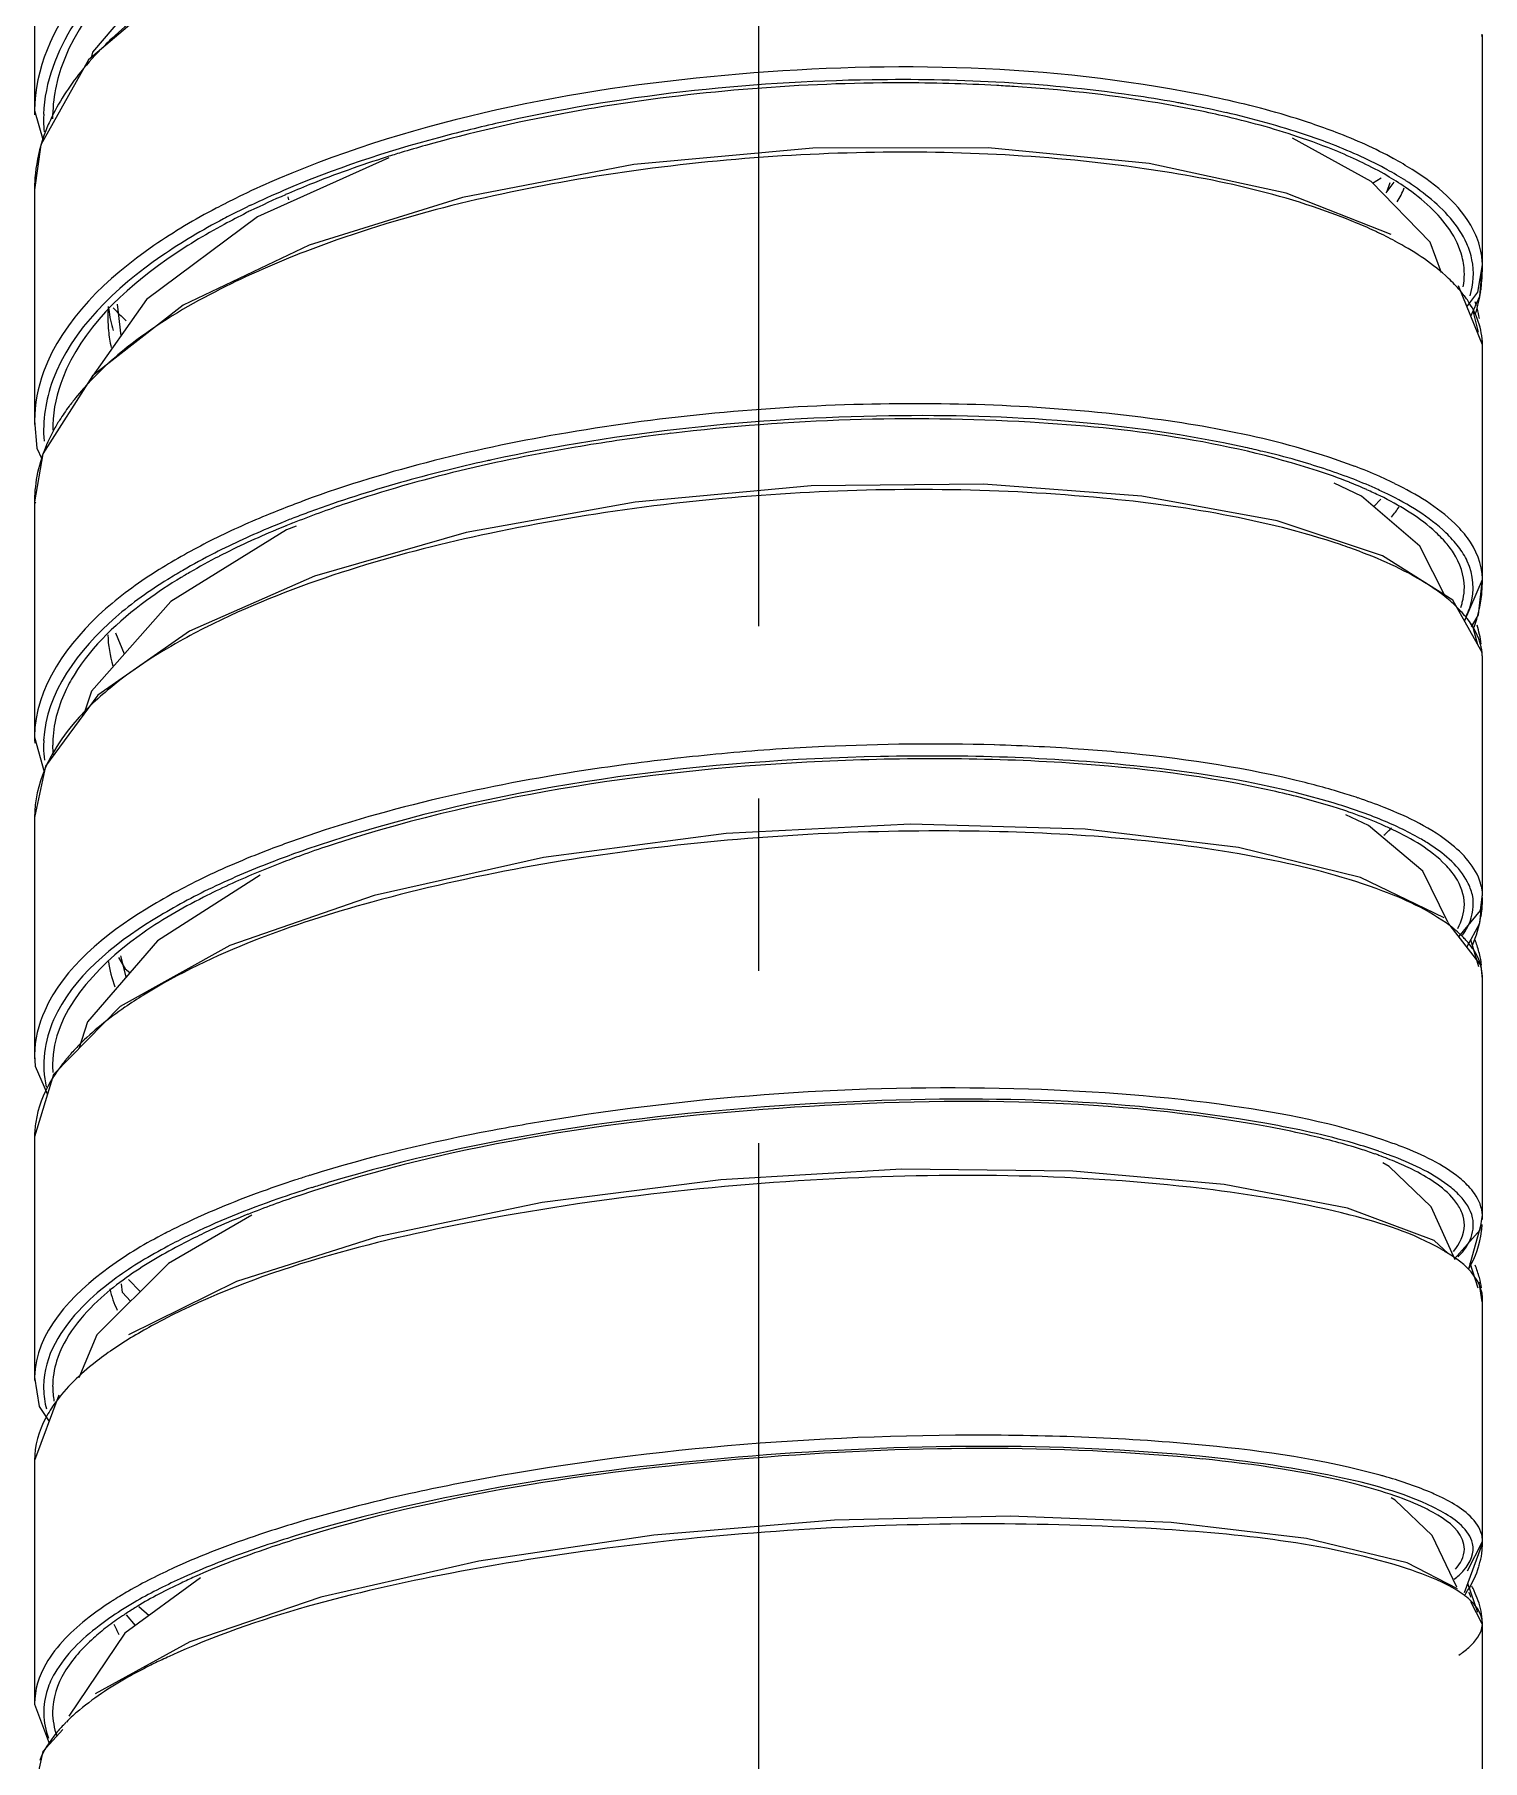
# Model space of a CAD drawing. Header units: millimetres. Extents: x 601 to 1195, y -13 to 407.
# Drawn here: x 716.41 to 727.08, y 321.68 to 334.4 of the extents above; entities that cross this region are included whole.
import ezdxf

# ---------------------------------------------------------------- set-up
doc = ezdxf.new("R2010")
doc.units = ezdxf.units.MM
doc.header["$LTSCALE"] = 0.1
doc.linetypes.add('CENTERX2', pattern=[101.6, 63.5, -12.7, 12.7, -12.7])
doc.layers.add('CENTER', color=1, linetype='CENTERX2')

msp = doc.modelspace()

# ---------------------------------------------------------------- linework, layer by layer
at = {"color": 7, "linetype": 'Continuous'}
for p, q in [((716.413, 335.524), (716.413, 333.835)), ((716.413, 335.505), (716.413, 333.816)), ((717.477, 334.776), (716.81, 334.21)), ((727.08, 334.373), (727.074, 334.396)), ((727.079, 332.694), (727.079, 334.397)), ((727.08, 332.676), (727.08, 334.377)), ((716.84, 334.266), (716.829, 334.225)), ((716.81, 334.21), (716.459, 333.584)), ((716.413, 333.837), (716.413, 333.835)), ((716.413, 333.837), (716.476, 333.615)), ((716.413, 333.834), (716.413, 333.816)), ((716.413, 333.834), (716.418, 333.804)), ((726.26, 333.313), (725.679, 333.632)), ((716.459, 333.584), (716.413, 333.252)), ((719.024, 333.487), (718.056, 333.053)), ((716.413, 333.258), (716.413, 331.544)), ((716.413, 333.239), (716.413, 331.525)), ((726.694, 332.867), (726.26, 333.313)), ((726.27, 333.302), (726.334, 333.341)), ((726.398, 333.303), (726.374, 333.241)), ((718.287, 333.178), (718.281, 333.201)), ((718.056, 333.053), (717.238, 332.444)), ((718.436, 332.846), (717.509, 332.402)), ((726.777, 332.641), (726.694, 332.867)), ((727.046, 332.498), (727.079, 332.699)), ((727.06, 332.469), (727.079, 332.687)), ((727.079, 332.694), (727.079, 332.699)), ((727.08, 332.676), (727.079, 332.687)), ((727.079, 332.111), (726.902, 332.545)), ((726.965, 332.391), (727.046, 332.498)), ((726.993, 332.322), (727.06, 332.469)), ((717.238, 332.444), (716.822, 331.856)), ((717.509, 332.402), (716.839, 331.882)), ((717.05, 332.178), (717.024, 332.411)), ((727.051, 332.205), (727.011, 332.362)), ((727.08, 330.369), (727.079, 332.111)), ((716.839, 331.882), (716.473, 331.309)), ((716.413, 331.55), (716.413, 331.544)), ((716.413, 331.55), (716.431, 331.349)), ((716.431, 331.349), (716.467, 331.272)), ((716.473, 331.309), (716.413, 330.955)), ((722.134, 331.072), (720.837, 330.952)), ((726.188, 330.996), (725.987, 331.092)), ((716.413, 330.96), (716.413, 329.224)), ((716.419, 330.952), (716.413, 330.938)), ((716.413, 330.94), (716.413, 329.204)), ((726.619, 330.628), (726.188, 330.996)), ((726.331, 330.975), (726.278, 330.919)), ((718.269, 330.748), (717.418, 330.22)), ((718.34, 330.775), (718.269, 330.748)), ((726.861, 330.231), (726.344, 330.556)), ((726.81, 330.25), (726.619, 330.628)), ((718.476, 330.406), (717.554, 330.001)), ((726.948, 330.075), (727.079, 330.382)), ((727.049, 330.123), (727.079, 330.384)), ((727.079, 330.382), (727.079, 330.386)), ((727.08, 330.369), (727.079, 330.384)), ((717.418, 330.22), (716.832, 329.56)), ((726.998, 330.033), (727.049, 330.123)), ((727.046, 329.9), (727.004, 330.056)), ((717.554, 330.001), (716.879, 329.53)), ((717.075, 329.833), (717.012, 329.986)), ((727.079, 328.051), (727.079, 329.797)), ((716.832, 329.56), (716.775, 329.389)), ((716.879, 329.53), (716.493, 329.007)), ((716.413, 329.221), (716.484, 328.966)), ((716.413, 329.204), (716.414, 329.177)), ((716.493, 329.007), (716.413, 328.629)), ((726.239, 328.571), (726.073, 328.649)), ((716.413, 328.631), (716.413, 326.874)), ((716.413, 328.612), (716.413, 326.856)), ((726.639, 328.233), (726.239, 328.571)), ((726.798, 327.891), (726.182, 328.187)), ((726.824, 327.857), (726.639, 328.233)), ((718.915, 328.055), (717.852, 327.685)), ((727.06, 327.85), (727.079, 328.04)), ((727.065, 327.945), (727.079, 328.064)), ((727.079, 328.051), (727.079, 328.064)), ((726.906, 327.751), (727.065, 327.945)), ((727.07, 327.538), (726.825, 327.855)), ((726.964, 327.675), (727.06, 327.85)), ((717.852, 327.685), (717.045, 327.238)), ((727.052, 327.528), (726.994, 327.729)), ((717.088, 327.455), (717.048, 327.611)), ((727.079, 327.439), (727.07, 327.538)), ((727.079, 325.668), (727.079, 327.455)), ((717.045, 327.238), (716.553, 326.735)), ((716.803, 327.124), (716.739, 326.926)), ((716.413, 326.88), (716.417, 326.797)), ((716.413, 326.88), (716.413, 326.874)), ((716.413, 326.856), (716.413, 326.852)), ((716.417, 326.797), (716.508, 326.589)), ((716.553, 326.735), (716.413, 326.277)), ((716.413, 326.277), (716.413, 326.275)), ((716.413, 326.275), (716.413, 324.481)), ((726.393, 326.059), (726.345, 326.085)), ((726.702, 325.761), (726.393, 326.059)), ((726.878, 325.37), (726.702, 325.761)), ((718.013, 325.699), (717.399, 325.344)), ((726.979, 325.304), (727.069, 325.632)), ((727.063, 325.591), (727.079, 325.699)), ((727.079, 325.688), (727.079, 325.699)), ((718.939, 325.54), (717.901, 325.211)), ((726.827, 325.417), (726.724, 325.513)), ((726.874, 325.379), (727.063, 325.591)), ((717.399, 325.344), (716.871, 324.818)), ((727.048, 325.162), (726.99, 325.345)), ((717.104, 325.225), (717.191, 325.137)), ((717.901, 325.211), (717.104, 324.818)), ((727.078, 325.062), (727.054, 325.206)), ((727.079, 325.064), (727.076, 325.075)), ((727.079, 323.282), (727.079, 325.087)), ((716.871, 324.818), (716.739, 324.502)), ((716.413, 324.506), (716.413, 324.5)), ((716.413, 324.506), (716.446, 324.29)), ((716.593, 324.374), (716.413, 323.893)), ((716.446, 324.29), (716.521, 324.181)), ((716.413, 323.893), (716.413, 322.097)), ((716.413, 323.893), (716.413, 323.893)), ((726.89, 322.959), (726.71, 323.34)), ((726.948, 322.921), (727.079, 323.282)), ((726.97, 323.081), (727.079, 323.295)), ((726.896, 322.948), (726.524, 323.14)), ((717.636, 323.028), (717.079, 322.62)), ((727.045, 322.773), (726.971, 322.986)), ((717.182, 322.818), (717.258, 322.751)), ((727.079, 322.684), (726.994, 322.852)), ((717.157, 322.677), (717.09, 322.755)), ((727.079, 322.684), (727.08, 322.695)), ((727.08, 320.895), (727.08, 322.695)), ((717.079, 322.62), (716.666, 322.01)), ((717.558, 322.558), (716.859, 322.175)), ((716.413, 322.097), (716.524, 321.804)), ((716.622, 321.912), (716.475, 321.75)), ((716.475, 321.75), (716.413, 321.47))]:
    msp.add_line(p, q, dxfattribs=at)
for points in [[(718.413, 335.63), (717.495, 335.038), (716.84, 334.266)], [(726.406, 332.923), (725.633, 333.228), (724.624, 333.447), (723.438, 333.561), (722.146, 333.56), (720.828, 333.438)], [(720.828, 333.438), (719.566, 333.197), (718.436, 332.846)], [(726.344, 330.556), (725.568, 330.815), (724.57, 330.996), (723.404, 331.085), (722.134, 331.072)], [(720.837, 330.952), (719.592, 330.728), (718.476, 330.406)], [(727.079, 329.79), (727.077, 329.844), (726.861, 330.231)], [(726.182, 328.187), (725.281, 328.408), (724.152, 328.543), (722.867, 328.579), (721.508, 328.51), (720.162, 328.334), (718.915, 328.055)], [(718.076, 328.205), (717.318, 327.72), (716.803, 327.124)], [(717.032, 327.599), (717.08, 327.515), (717.116, 327.487)], [(726.724, 325.513), (726.084, 325.751), (725.177, 325.925), (724.061, 326.023), (722.8, 326.038), (721.468, 325.961), (720.153, 325.794), (718.939, 325.54)], [(717.12, 325.066), (717.062, 325.13), (717.053, 325.195)], [(726.71, 323.34), (726.437, 323.601), (726.407, 323.617)], [(726.524, 323.14), (725.782, 323.317), (724.786, 323.435), (723.603, 323.482), (722.307, 323.452), (720.974, 323.342), (719.685, 323.152), (718.521, 322.887), (717.558, 322.558)]]:
    msp.add_lwpolyline(points, dxfattribs=at)
for centre, radius, start, end in [((718.797, 332.426), 2.657, 133.0745, 134.7095), ((717.699, 333.773), 1.153, 168.8818, 179.9335), ((722.839, 321.915), 12.124, 86.266, 86.8703), ((722.617, 321.358), 12.669, 99.0947, 100.5445), ((723.29, 325.41), 8.624, 79.5448, 79.8151), ((723.311, 325.526), 8.506, 79.3752, 79.5445), ((723.338, 325.669), 8.36, 78.9387, 79.376), ((723.42, 326.039), 8.072, 77.1665, 79.4755), ((723.446, 326.208), 7.81, 77.0919, 78.9553), ((716.988, 333.816), 0.575, 180.0274, 181.2125), ((717.617, 333.773), 1.137, 178.1181, 179.1355), ((717.616, 333.773), 1.136, 179.1358, 180.8195), ((717.621, 333.773), 1.142, 180.823, 184.7135), ((717.752, 333.201), 1.347, 156.1532, 160.7738), ((717.819, 333.173), 1.419, 155.2748, 156.1836), ((723.467, 326.438), 7.553, 77.0014, 78.5939), ((717.688, 333.224), 1.279, 160.8049, 162.3268), ((721.8, 324.7), 9.227, 106.9253, 107.5976), ((721.917, 324.315), 9.629, 105.8139, 106.9218), ((725.252, 331.33), 2.451, 57.692, 61.412), ((725.088, 331.054), 2.678, 61.2012, 61.6273), ((725.237, 331.319), 2.374, 57.4536, 61.2691), ((717.538, 333.257), 1.125, 178.8176, 179.9644), ((717.542, 333.257), 1.129, 175.713, 178.816), ((720.74, 327.372), 6.477, 112.9768, 115.5498), ((720.759, 327.354), 6.406, 113.0864, 115.4644), ((720.283, 328.315), 5.428, 116.9633, 117.8063), ((720.44, 328.004), 5.777, 115.5723, 116.9571), ((720.444, 328.018), 5.672, 115.7163, 117.0855), ((720.488, 328.024), 5.65, 116.1017, 116.4312), ((720.56, 327.778), 5.939, 115.4912, 115.7251), ((720.712, 327.558), 6.166, 113.4116, 116.0681), ((720.301, 328.299), 5.356, 117.0926, 117.7794), ((720.341, 328.315), 5.323, 116.4152, 118.3894), ((724.805, 329.773), 3.505, 64.7071, 67.2395), ((725.048, 330.287), 2.936, 61.8041, 64.7166), ((726.546, 332.693), 0.533, 0.7393, 11.6479), ((726.433, 332.632), 0.513, 349.541, 0.021), ((725.994, 332.674), 1.085, 352.2833, 0.0626), ((726.178, 331.888), 0.965, 38.5699, 41.9022), ((726.239, 331.937), 0.886, 37.0305, 38.5426), ((726.284, 331.971), 0.83, 34.5074, 37.0409), ((725.93, 332.686), 1.151, 342.6456, 350.8092), ((725.977, 332.677), 1.102, 350.8727, 351.5344), ((725.983, 332.676), 1.097, 351.5343, 352.2859), ((717.947, 332.311), 0.994, 175.293, 185.5579), ((717.994, 332.5), 1.042, 187.0155, 195.8504), ((718.714, 333.97), 2.34, 222.654, 225.9693), ((725.904, 332.068), 1.178, 16.3071, 17.8189), ((725.958, 332.083), 1.122, 11.4492, 15.3037), ((717.967, 332.313), 1.014, 185.5983, 192.5933), ((726.032, 332.095), 1.047, 359.985, 1.1899), ((718.091, 330.607), 1.769, 140.9851, 143.5748), ((717.947, 330.713), 1.591, 143.5487, 147.996), ((717.543, 331.482), 0.996, 177.702, 179.925), ((717.752, 330.831), 1.363, 151.57, 152.095), ((717.812, 330.798), 1.432, 148.0177, 151.5446), ((722.847, 316.858), 14.705, 96.8202, 97.1791), ((723.812, 324.455), 7.065, 76.502, 77.5733), ((724.01, 325.267), 6.23, 74.1859, 76.5273), ((722.167, 320.247), 11.272, 102.3999, 105.7438), ((722.381, 319.318), 12.225, 102.2796, 102.4458), ((724.858, 327.813), 3.636, 66.2298, 69.3701), ((717.39, 330.958), 0.977, 173.6502, 179.9202), ((724.571, 327.222), 4.167, 68.4769, 71.9134), ((724.869, 327.984), 3.348, 66.058, 68.4369), ((724.865, 327.867), 3.491, 65.9276, 69.1327), ((725.12, 328.413), 2.981, 63.8266, 66.2027), ((716.855, 330.94), 0.442, 178.4418, 179.9904), ((721.07, 323.706), 7.733, 110.1935, 111.1154), ((721.215, 323.477), 7.874, 108.5505, 111.6326), ((725.069, 328.435), 2.854, 63.878, 66.0491), ((725.104, 328.407), 2.9, 63.9746, 65.8864), ((720.889, 324.173), 7.232, 111.1099, 112.5137), ((720.949, 324.056), 7.271, 111.1688, 111.9317), ((721.082, 323.712), 7.639, 110.2174, 111.1673), ((720.839, 324.331), 6.974, 111.9324, 112.5922), ((720.822, 324.48), 6.797, 112.0879, 112.7618), ((720.906, 324.272), 7.022, 111.6826, 112.0891), ((719.903, 326.321), 4.774, 116.9483, 120.1547), ((724.622, 326.445), 4.425, 70.463, 71.4017), ((719.571, 326.897), 4.109, 120.1907, 121.9901), ((719.674, 326.81), 4.198, 120.3198, 120.9951), ((719.916, 326.389), 4.683, 117.2479, 120.2769), ((719.613, 326.912), 4.079, 120.9968, 121.3137), ((726.533, 330.325), 0.413, 347.7123, 359.9561), ((726.132, 330.37), 0.947, 353.8932, 359.033), ((726.138, 330.369), 0.942, 359.0398, 359.9841), ((720.209, 324.991), 5.64, 114.7061, 116.5467), ((726.106, 329.77), 0.974, 8.0773, 16.5086), ((726.671, 329.797), 0.409, 7.3653, 11.3784), ((726.68, 329.798), 0.399, 0.7843, 7.3676), ((726.681, 329.798), 0.398, 359.8292, 0.7784), ((716.784, 329.204), 0.371, 179.0595, 179.9897), ((717.337, 329.16), 0.857, 177.5883, 180.9434), ((717.402, 329.16), 0.855, 178.5674, 179.8183), ((717.401, 329.16), 0.855, 179.8211, 184.9908), ((723.026, 312.559), 16.611, 88.4217, 92.739), ((723.08, 314.652), 14.517, 85.8058, 88.4084), ((717.345, 329.161), 0.866, 180.9571, 187.2392), ((723.026, 312.124), 17.045, 95.0733, 96.2379), ((723.044, 311.931), 17.24, 92.7006, 95.0754), ((723.182, 316.106), 13.06, 84.5862, 85.7861), ((724.719, 324.474), 4.535, 71.4142, 73.1464), ((724.975, 325.229), 3.738, 68.3338, 71.4584), ((721.352, 319.937), 8.952, 106.4684, 109.7357), ((725.208, 325.978), 2.833, 66.4246, 67.4142), ((725.33, 326.257), 2.528, 64.4986, 66.4422), ((721.171, 320.602), 8.236, 108.3595, 109.8324), ((721.337, 320.105), 8.76, 107.9627, 108.3701), ((720.685, 321.903), 6.847, 110.9972, 112.767), ((720.94, 321.244), 7.553, 109.8365, 111.0072), ((726.744, 328.051), 0.336, 2.1234, 12.5099), ((726.271, 328.033), 0.809, 352.4677, 0.0158), ((726.256, 328.035), 0.824, 350.5888, 351.6598), ((726.261, 328.034), 0.818, 351.6601, 352.4714), ((726.3, 327.104), 0.905, 46.7375, 50.9956), ((726.379, 327.189), 0.789, 45.342, 46.6675), ((726.194, 327.414), 0.888, 14.672, 20.8731), ((726.261, 327.432), 0.819, 7.8382, 14.6493), ((726.77, 327.455), 0.309, 359.9592, 1.0302), ((717.791, 325.906), 1.482, 138.5793, 140.5292), ((717.91, 325.8), 1.642, 135.4447, 138.5563), ((717.274, 326.811), 0.728, 179.87, 184.714), ((717.684, 325.992), 1.345, 140.5049, 144.0933), ((717.131, 326.274), 0.718, 171.0457, 179.7107), ((724.286, 319.684), 6.776, 76.9417, 79.5218), ((725.302, 323.165), 3.261, 69.2366, 71.2035), ((725.236, 323.172), 3.159, 69.998, 70.5388), ((725.281, 323.164), 3.179, 69.4067, 71.0078), ((725.396, 323.604), 2.698, 67.0115, 70.0639), ((721.162, 317.303), 9.106, 107.3792, 107.9332), ((721.213, 317.204), 9.125, 107.4063, 107.5911), ((721.3, 316.924), 9.418, 106.8043, 107.404), ((720.732, 318.769), 7.461, 108.5494, 111.6128), ((719.513, 321.459), 4.63, 115.7033, 117.5053), ((719.865, 320.878), 5.181, 114.0103, 115.5942), ((720.203, 320.113), 6.017, 111.6385, 113.9885), ((726.389, 325.671), 0.69, 352.5709, 356.6724), ((726.127, 324.302), 1.317, 58.9793, 60.3042), ((726.168, 324.37), 1.238, 58.4823, 58.9705), ((726.471, 325.814), 0.601, 315.6402, 317.0544), ((726.319, 325.044), 0.763, 14.8953, 22.0726), ((726.384, 325.062), 0.696, 8.5263, 14.8548), ((726.43, 325.068), 0.649, 359.9521, 1.0059), ((717.093, 324.435), 0.613, 175.5796, 181.2895), ((717.167, 324.436), 0.62, 179.9233, 189.9249), ((717.285, 323.787), 0.894, 147.7611, 152.002), ((717.382, 323.727), 1.008, 144.1922, 147.769), ((723.779, 311.697), 12.269, 84.2053, 84.593), ((725.238, 319.851), 4.081, 74.1552, 74.5251), ((720.87, 315.039), 8.677, 107.003, 108.5884), ((726.501, 323.286), 0.579, 349.0376, 352.6076), ((726.515, 323.284), 0.564, 352.6043, 359.8156), ((726.463, 323.294), 0.617, 342.9639, 346.5248), ((726.479, 323.29), 0.601, 346.5379, 347.3496), ((726.487, 323.288), 0.593, 347.3477, 349.0441), ((718.594, 320.34), 2.988, 119.905, 122.2771), ((719.536, 318.683), 4.767, 114.0771, 115.3756), ((726.195, 323.426), 0.918, 325.0871, 327.5848), ((726.342, 322.609), 0.75, 25.5134, 28.4173), ((726.411, 322.641), 0.673, 18.9645, 25.5692), ((718.434, 320.597), 2.685, 122.3081, 122.971), ((718.605, 320.346), 2.895, 120.249, 122.5169), ((718.635, 320.394), 2.832, 121.1551, 122.0068), ((726.655, 322.5), 0.494, 47.7991, 49.4823), ((726.404, 322.726), 0.61, 15.1951, 18.8047), ((726.689, 322.536), 0.444, 45.3058, 47.8115), ((718.277, 320.937), 2.182, 123.85, 127.554), ((718.504, 320.601), 2.587, 121.992, 123.8983), ((719.168, 318.562), 4.269, 115.1806, 116.5803), ((719.327, 318.226), 4.64, 114.457, 115.1898), ((717.714, 320.893), 1.514, 130.9349, 132.2914), ((717.523, 321.094), 1.235, 135.5887, 136.0878), ((717.542, 321.075), 1.263, 135.1081, 135.5887), ((717.614, 321.002), 1.365, 132.2688, 135.0773)]:
    msp.add_arc(centre, radius, start, end, dxfattribs=at)
for points, knots in [([(717.663, 335.463), (717.317, 335.26), (716.73, 334.839), (716.414, 334.141), (716.413, 333.837)], [0, 0, 0, 0, 0.569024, 1, 1, 1, 1]), ([(717.71, 335.38), (717.529, 335.274), (716.974, 334.906), (716.496, 334.279), (716.48, 333.811)], [0, 0, 0, 0, 0.308576, 1, 1, 1, 1]), ([(717.721, 335.339), (717.567, 335.246), (717.078, 334.914), (716.648, 334.406), (716.568, 333.995)], [0, 0, 0, 0, 0.300565, 1, 1, 1, 1]), ([(718.181, 335.124), (718.062, 335.071), (717.636, 334.863), (717.233, 334.601), (716.983, 334.367)], [0, 0, 0, 0, 0.276698, 1, 1, 1, 1]), ([(724.894, 333.975), (723.781, 334.183), (721.499, 334.214), (719.247, 333.774), (718.212, 333.335)], [0, 0, 0, 0, 0.501832, 1, 1, 1, 1]), ([(723.495, 334.046), (723.191, 334.062), (721.957, 334.083), (720.718, 333.946), (719.81, 333.74)], [0, 0, 0, 0, 0.246039, 1, 1, 1, 1]), ([(723.501, 334.021), (723.266, 334.034), (722.302, 334.059), (721.335, 333.983), (720.615, 333.868)], [0, 0, 0, 0, 0.243693, 1, 1, 1, 1]), ([(724.815, 333.898), (724.711, 333.916), (724.274, 333.987), (723.832, 334.028), (723.495, 334.046)], [0, 0, 0, 0, 0.237011, 1, 1, 1, 1]), ([(724.96, 333.842), (724.857, 333.863), (724.416, 333.943), (723.97, 333.991), (723.628, 334.013)], [0, 0, 0, 0, 0.235299, 1, 1, 1, 1]), ([(726.002, 333.675), (725.942, 333.698), (725.684, 333.791), (725.418, 333.863), (725.213, 333.91)], [0, 0, 0, 0, 0.232235, 1, 1, 1, 1]), ([(719.81, 333.74), (719.669, 333.708), (719.138, 333.578), (718.617, 333.406), (718.247, 333.248)], [0, 0, 0, 0, 0.264366, 1, 1, 1, 1]), ([(725.949, 333.596), (725.891, 333.618), (725.643, 333.706), (725.388, 333.776), (725.191, 333.821)], [0, 0, 0, 0, 0.232562, 1, 1, 1, 1]), ([(719.011, 333.495), (718.818, 333.434), (718.567, 333.345), (718.32, 333.242), (718.262, 333.217)], [0, 0, 0, 0, 0.759256, 1, 1, 1, 1]), ([(726.16, 333.005), (725.661, 333.214), (724.448, 333.479), (722.49, 333.577), (720.403, 333.381), (719.031, 333.038), (718.403, 332.796)], [0, 0, 0, 0, 0.205791, 0.466158, 0.744187, 1, 1, 1, 1]), ([(727.068, 332.8), (727.057, 332.855), (726.962, 333.108), (726.74, 333.289), (726.562, 333.402)], [0, 0, 0, 0, 0.208898, 1, 1, 1, 1]), ([(717.751, 333.117), (717.593, 333.034), (717.091, 332.737), (716.622, 332.299), (716.48, 331.912)], [0, 0, 0, 0, 0.301791, 1, 1, 1, 1]), ([(727.002, 332.737), (726.994, 332.778), (726.933, 332.959), (726.797, 333.105), (726.683, 333.198)], [0, 0, 0, 0, 0.21991, 1, 1, 1, 1]), ([(726.946, 332.633), (726.946, 332.675), (726.921, 332.863), (726.8, 333.026), (726.694, 333.125)], [0, 0, 0, 0, 0.225552, 1, 1, 1, 1]), ([(717.804, 333.038), (717.648, 332.956), (717.151, 332.662), (716.686, 332.229), (716.546, 331.846)], [0, 0, 0, 0, 0.301874, 1, 1, 1, 1]), ([(717.81, 332.998), (717.664, 332.919), (717.196, 332.636), (716.761, 332.227), (716.621, 331.866)], [0, 0, 0, 0, 0.299626, 1, 1, 1, 1]), ([(726.896, 332.532), (726.868, 332.564), (726.731, 332.699), (726.567, 332.804), (726.435, 332.874)], [0, 0, 0, 0, 0.220045, 1, 1, 1, 1]), ([(718.403, 332.796), (718.219, 332.725), (717.607, 332.46), (717.014, 332.089), (716.716, 331.721)], [0, 0, 0, 0, 0.294072, 1, 1, 1, 1]), ([(726.139, 331.215), (725.634, 331.406), (724.422, 331.641), (722.47, 331.718), (720.394, 331.523), (719.027, 331.194), (718.4, 330.964)], [0, 0, 0, 0, 0.205889, 0.466724, 0.744886, 1, 1, 1, 1]), ([(725.333, 331.354), (724.475, 331.544), (722.601, 331.663), (720.74, 331.472), (719.781, 331.263)], [0, 0, 0, 0, 0.472517, 1, 1, 1, 1]), ([(725.864, 331.182), (725.184, 331.405), (723.579, 331.615), (721.977, 331.563), (721.101, 331.458)], [0, 0, 0, 0, 0.448006, 1, 1, 1, 1]), ([(721.009, 331.447), (720.805, 331.421), (720.028, 331.307), (719.259, 331.127), (718.71, 330.942)], [0, 0, 0, 0, 0.262797, 1, 1, 1, 1]), ([(726.968, 330.69), (726.94, 330.727), (726.79, 330.893), (726.593, 331.01), (726.435, 331.088)], [0, 0, 0, 0, 0.20937, 1, 1, 1, 1]), ([(726.033, 330.639), (725.47, 330.828), (724.136, 331.045), (722.025, 331.071), (719.855, 330.797), (718.46, 330.395), (717.852, 330.115)], [0, 0, 0, 0, 0.214226, 0.481963, 0.758961, 1, 1, 1, 1]), ([(726.802, 330.662), (726.774, 330.693), (726.635, 330.83), (726.463, 330.93), (726.326, 330.998)], [0, 0, 0, 0, 0.21376, 1, 1, 1, 1]), ([(726.903, 330.622), (726.875, 330.659), (726.726, 330.822), (726.533, 330.937), (726.377, 331.013)], [0, 0, 0, 0, 0.209119, 1, 1, 1, 1]), ([(726.764, 330.286), (726.721, 330.317), (726.514, 330.453), (726.284, 330.55), (726.102, 330.615)], [0, 0, 0, 0, 0.215333, 1, 1, 1, 1]), ([(726.946, 330.325), (726.946, 330.414), (726.901, 330.538), (726.825, 330.636), (726.802, 330.662)], [0, 0, 0, 0, 0.719888, 1, 1, 1, 1]), ([(726.992, 330.194), (727.025, 330.297), (727.008, 330.464), (726.928, 330.59), (726.903, 330.622)], [0, 0, 0, 0, 0.723779, 1, 1, 1, 1]), ([(717.331, 330.455), (717.193, 330.368), (716.773, 330.075), (716.413, 329.583), (716.413, 329.224)], [0, 0, 0, 0, 0.312195, 1, 1, 1, 1]), ([(717.394, 330.382), (717.26, 330.299), (716.851, 330.013), (716.495, 329.546), (716.48, 329.196)], [0, 0, 0, 0, 0.310812, 1, 1, 1, 1]), ([(717.493, 330.397), (717.406, 330.344), (717.109, 330.147), (716.838, 329.896), (716.704, 329.678)], [0, 0, 0, 0, 0.286595, 1, 1, 1, 1]), ([(727.052, 329.946), (727.025, 330.017), (726.963, 330.107), (726.888, 330.182), (726.866, 330.202)], [0, 0, 0, 0, 0.721437, 1, 1, 1, 1]), ([(726.919, 330.176), (726.923, 330.186), (726.929, 330.206), (726.934, 330.227), (726.937, 330.237)], [0, 0, 0, 0, 0.504786, 1, 1, 1, 1]), ([(717.689, 330.037), (717.62, 330.002), (717.368, 329.869), (717.128, 329.714), (716.969, 329.582)], [0, 0, 0, 0, 0.271702, 1, 1, 1, 1]), ([(727.071, 329.878), (727.069, 329.889), (727.063, 329.912), (727.056, 329.934), (727.052, 329.946)], [0, 0, 0, 0, 0.495001, 1, 1, 1, 1]), ([(716.704, 329.678), (716.68, 329.639), (716.596, 329.485), (716.55, 329.309), (716.547, 329.181)], [0, 0, 0, 0, 0.266656, 1, 1, 1, 1]), ([(721.174, 329.068), (720.913, 329.04), (719.941, 328.91), (718.976, 328.692), (718.299, 328.45)], [0, 0, 0, 0, 0.267264, 1, 1, 1, 1]), ([(725.556, 328.82), (725.058, 328.934), (723.942, 329.069), (721.614, 329.072), (719.787, 328.811), (718.636, 328.438)], [0, 0, 0, 0, 0.219414, 0.480199, 1, 1, 1, 1]), ([(725.98, 328.736), (725.503, 328.88), (724.388, 329.058), (721.98, 329.129), (720.052, 328.889), (718.815, 328.522)], [0, 0, 0, 0, 0.206607, 0.464675, 1, 1, 1, 1]), ([(726.033, 328.814), (725.919, 328.849), (725.387, 328.989), (724.841, 329.067), (724.414, 329.107)], [0, 0, 0, 0, 0.218144, 1, 1, 1, 1]), ([(726.096, 328.669), (726.055, 328.684), (725.877, 328.741), (725.696, 328.789), (725.556, 328.82)], [0, 0, 0, 0, 0.232564, 1, 1, 1, 1]), ([(727.071, 328.124), (727.044, 328.245), (726.816, 328.501), (726.532, 328.632), (726.355, 328.703)], [0, 0, 0, 0, 0.395574, 1, 1, 1, 1]), ([(725.537, 328.313), (724.875, 328.449), (723.405, 328.574), (721.171, 328.478), (719.042, 328.104), (717.731, 327.639), (717.216, 327.321)], [0, 0, 0, 0, 0.238289, 0.517309, 0.786589, 1, 1, 1, 1]), ([(726.701, 328.424), (726.674, 328.442), (726.553, 328.516), (726.422, 328.577), (726.319, 328.618)], [0, 0, 0, 0, 0.224551, 1, 1, 1, 1]), ([(726.881, 328.189), (726.86, 328.222), (726.733, 328.372), (726.559, 328.472), (726.419, 328.539)], [0, 0, 0, 0, 0.202402, 1, 1, 1, 1]), ([(718.299, 328.45), (718.241, 328.429), (718.021, 328.348), (717.805, 328.256), (717.649, 328.18)], [0, 0, 0, 0, 0.262185, 1, 1, 1, 1]), ([(727.005, 328.06), (726.997, 328.092), (726.938, 328.244), (726.807, 328.354), (726.701, 328.424)], [0, 0, 0, 0, 0.20788, 1, 1, 1, 1]), ([(718.329, 328.363), (718.273, 328.343), (718.057, 328.262), (717.845, 328.172), (717.692, 328.098)], [0, 0, 0, 0, 0.262178, 1, 1, 1, 1]), ([(726.87, 327.807), (726.716, 327.932), (726.273, 328.137), (725.811, 328.257), (725.537, 328.313)], [0, 0, 0, 0, 0.414379, 1, 1, 1, 1]), ([(717.649, 328.18), (717.508, 328.112), (717.064, 327.873), (716.632, 327.528), (716.488, 327.206)], [0, 0, 0, 0, 0.307817, 1, 1, 1, 1]), ([(717.658, 328.042), (717.493, 327.958), (717.018, 327.688), (716.547, 327.192), (716.546, 326.812)], [0, 0, 0, 0, 0.327183, 1, 1, 1, 1]), ([(717.692, 328.098), (717.554, 328.03), (717.119, 327.795), (716.695, 327.455), (716.553, 327.139)], [0, 0, 0, 0, 0.307617, 1, 1, 1, 1]), ([(726.933, 327.763), (726.95, 327.786), (727.004, 327.875), (727.021, 327.987), (727.005, 328.06)], [0, 0, 0, 0, 0.276076, 1, 1, 1, 1]), ([(726.978, 327.702), (726.972, 327.71), (726.957, 327.727), (726.942, 327.743), (726.934, 327.75)], [0, 0, 0, 0, 0.490482, 1, 1, 1, 1]), ([(717.216, 327.321), (717.17, 327.292), (717.001, 327.182), (716.843, 327.056), (716.74, 326.952)], [0, 0, 0, 0, 0.272137, 1, 1, 1, 1]), ([(716.595, 326.781), (716.572, 326.75), (716.493, 326.629), (716.438, 326.49), (716.422, 326.386)], [0, 0, 0, 0, 0.269505, 1, 1, 1, 1]), ([(726.353, 326.252), (725.991, 326.376), (725.118, 326.546), (723.086, 326.697), (721.422, 326.591), (720.282, 326.41)], [0, 0, 0, 0, 0.187846, 0.433659, 1, 1, 1, 1]), ([(725.518, 326.348), (724.368, 326.561), (721.939, 326.58), (719.531, 326.238), (718.359, 325.843)], [0, 0, 0, 0, 0.486134, 1, 1, 1, 1]), ([(725.49, 326.374), (724.385, 326.571), (722.045, 326.6), (719.725, 326.287), (718.577, 325.94)], [0, 0, 0, 0, 0.483333, 1, 1, 1, 1]), ([(720.282, 326.41), (720.117, 326.384), (719.498, 326.277), (718.883, 326.131), (718.442, 325.993)], [0, 0, 0, 0, 0.264755, 1, 1, 1, 1]), ([(726.316, 326.17), (726.257, 326.191), (725.986, 326.276), (725.707, 326.336), (725.49, 326.374)], [0, 0, 0, 0, 0.221295, 1, 1, 1, 1]), ([(726.288, 326.15), (726.253, 326.163), (726.097, 326.215), (725.939, 326.257), (725.817, 326.285)], [0, 0, 0, 0, 0.230068, 1, 1, 1, 1]), ([(726.913, 325.842), (726.886, 325.871), (726.735, 326.001), (726.549, 326.084), (726.4, 326.14)], [0, 0, 0, 0, 0.198249, 1, 1, 1, 1]), ([(726.978, 325.91), (726.951, 325.94), (726.798, 326.073), (726.61, 326.157), (726.459, 326.214)], [0, 0, 0, 0, 0.19855, 1, 1, 1, 1]), ([(726.78, 325.447), (726.571, 325.566), (726.008, 325.746), (724.549, 325.992), (722.323, 326.029), (719.698, 325.73), (717.981, 325.263), (717.295, 324.895)], [0, 0, 0, 0, 0.07451, 0.180487, 0.458533, 0.758931, 1, 1, 1, 1]), ([(726.929, 325.715), (726.918, 325.743), (726.837, 325.881), (726.694, 325.968), (726.581, 326.027)], [0, 0, 0, 0, 0.19564, 1, 1, 1, 1]), ([(718.358, 325.966), (718.28, 325.941), (717.991, 325.843), (717.706, 325.728), (717.505, 325.631)], [0, 0, 0, 0, 0.267292, 1, 1, 1, 1]), ([(718.455, 325.903), (718.371, 325.876), (718.061, 325.773), (717.756, 325.651), (717.541, 325.546)], [0, 0, 0, 0, 0.26854, 1, 1, 1, 1]), ([(727.079, 325.699), (727.077, 325.756), (727.044, 325.834), (726.994, 325.894), (726.978, 325.91)], [0, 0, 0, 0, 0.716497, 1, 1, 1, 1]), ([(726.988, 325.517), (727.011, 325.567), (727.026, 325.694), (726.956, 325.797), (726.913, 325.842)], [0, 0, 0, 0, 0.469656, 1, 1, 1, 1]), ([(717.375, 325.566), (717.233, 325.492), (716.824, 325.256), (716.417, 324.833), (716.413, 324.506)], [0, 0, 0, 0, 0.328964, 1, 1, 1, 1]), ([(717.541, 325.546), (717.492, 325.522), (717.31, 325.429), (717.135, 325.324), (717.015, 325.237)], [0, 0, 0, 0, 0.269821, 1, 1, 1, 1]), ([(717.627, 325.55), (717.576, 325.526), (717.391, 325.433), (717.212, 325.327), (717.089, 325.239)], [0, 0, 0, 0, 0.269878, 1, 1, 1, 1]), ([(727.071, 325.148), (727.064, 325.173), (727.011, 325.291), (726.902, 325.372), (726.815, 325.426)], [0, 0, 0, 0, 0.202571, 1, 1, 1, 1]), ([(717.015, 325.237), (716.938, 325.181), (716.697, 324.987), (716.498, 324.699), (716.481, 324.482)], [0, 0, 0, 0, 0.305095, 1, 1, 1, 1]), ([(717.089, 325.239), (717.024, 325.193), (716.815, 325.028), (716.632, 324.806), (716.576, 324.625)], [0, 0, 0, 0, 0.295645, 1, 1, 1, 1]), ([(727.079, 325.087), (727.079, 325.097), (727.078, 325.118), (727.074, 325.138), (727.071, 325.148)], [0, 0, 0, 0, 0.496215, 1, 1, 1, 1]), ([(716.99, 324.71), (716.945, 324.68), (716.789, 324.566), (716.646, 324.43), (716.564, 324.317)], [0, 0, 0, 0, 0.279642, 1, 1, 1, 1]), ([(726.327, 323.784), (725.909, 323.9), (724.902, 324.043), (722.616, 324.127), (720.753, 323.963), (719.498, 323.715)], [0, 0, 0, 0, 0.189878, 0.441265, 1, 1, 1, 1]), ([(724.928, 323.93), (723.822, 324.031), (721.598, 323.989), (719.389, 323.66), (718.332, 323.337)], [0, 0, 0, 0, 0.501092, 1, 1, 1, 1]), ([(724.936, 323.912), (723.83, 324.016), (721.606, 323.974), (719.395, 323.643), (718.339, 323.313)], [0, 0, 0, 0, 0.500862, 1, 1, 1, 1]), ([(726.717, 323.548), (726.493, 323.658), (725.894, 323.815), (725.289, 323.896), (724.928, 323.93)], [0, 0, 0, 0, 0.407727, 1, 1, 1, 1]), ([(726.434, 323.633), (726.343, 323.664), (725.88, 323.798), (725.401, 323.865), (725.018, 323.904)], [0, 0, 0, 0, 0.200352, 1, 1, 1, 1]), ([(719.498, 323.715), (719.393, 323.694), (718.992, 323.611), (718.595, 323.51), (718.307, 323.422)], [0, 0, 0, 0, 0.263233, 1, 1, 1, 1]), ([(726.78, 323.619), (726.75, 323.634), (726.612, 323.697), (726.467, 323.744), (726.353, 323.777)], [0, 0, 0, 0, 0.217556, 1, 1, 1, 1]), ([(726.717, 323.509), (726.697, 323.52), (726.606, 323.568), (726.51, 323.606), (726.434, 323.633)], [0, 0, 0, 0, 0.221453, 1, 1, 1, 1]), ([(727.074, 323.347), (727.068, 323.372), (727.006, 323.497), (726.879, 323.57), (726.78, 323.619)], [0, 0, 0, 0, 0.189019, 1, 1, 1, 1]), ([(726.483, 323.109), (725.902, 323.288), (724.433, 323.441), (722.084, 323.435), (719.639, 323.144), (718.061, 322.748), (717.406, 322.45)], [0, 0, 0, 0, 0.198291, 0.475585, 0.765586, 1, 1, 1, 1]), ([(727.007, 323.282), (727.001, 323.306), (726.94, 323.429), (726.814, 323.5), (726.717, 323.548)], [0, 0, 0, 0, 0.188339, 1, 1, 1, 1]), ([(726.946, 323.239), (726.946, 323.263), (726.917, 323.385), (726.803, 323.461), (726.717, 323.509)], [0, 0, 0, 0, 0.194374, 1, 1, 1, 1]), ([(718.307, 323.422), (718.228, 323.398), (717.936, 323.306), (717.649, 323.197), (717.445, 323.104)], [0, 0, 0, 0, 0.269093, 1, 1, 1, 1]), ([(718.339, 323.313), (718.271, 323.292), (718.018, 323.21), (717.769, 323.115), (717.592, 323.036)], [0, 0, 0, 0, 0.267025, 1, 1, 1, 1]), ([(727.079, 323.303), (727.079, 323.31), (727.078, 323.325), (727.076, 323.34), (727.074, 323.347)], [0, 0, 0, 0, 0.496681, 1, 1, 1, 1]), ([(718.104, 323.264), (718.048, 323.245), (717.839, 323.172), (717.633, 323.089), (717.485, 323.021)], [0, 0, 0, 0, 0.265291, 1, 1, 1, 1]), ([(726.871, 323.018), (726.896, 323.038), (726.973, 323.102), (727.024, 323.215), (727.007, 323.282)], [0, 0, 0, 0, 0.317542, 1, 1, 1, 1]), ([(726.857, 322.956), (726.832, 322.97), (726.712, 323.032), (726.584, 323.077), (726.483, 323.109)], [0, 0, 0, 0, 0.214633, 1, 1, 1, 1]), ([(716.973, 322.85), (716.919, 322.815), (716.738, 322.688), (716.574, 322.529), (716.496, 322.393)], [0, 0, 0, 0, 0.290681, 1, 1, 1, 1]), ([(726.976, 322.875), (726.968, 322.882), (726.95, 322.896), (726.932, 322.909), (726.923, 322.915)], [0, 0, 0, 0, 0.484599, 1, 1, 1, 1]), ([(717.049, 322.787), (716.994, 322.752), (716.81, 322.624), (716.641, 322.463), (716.562, 322.325)], [0, 0, 0, 0, 0.291643, 1, 1, 1, 1]), ([(726.905, 322.459), (726.931, 322.476), (727.007, 322.532), (727.075, 322.619), (727.079, 322.684)], [0, 0, 0, 0, 0.317121, 1, 1, 1, 1]), ([(716.947, 322.667), (716.913, 322.64), (716.795, 322.543), (716.69, 322.428), (716.634, 322.333)], [0, 0, 0, 0, 0.280157, 1, 1, 1, 1]), ([(716.562, 322.325), (716.54, 322.287), (716.47, 322.14), (716.473, 321.96), (716.515, 321.848)], [0, 0, 0, 0, 0.267454, 1, 1, 1, 1]), ([(717.258, 322.379), (717.205, 322.353), (717.018, 322.254), (716.838, 322.137), (716.723, 322.036)], [0, 0, 0, 0, 0.278958, 1, 1, 1, 1]), ([(716.633, 321.951), (716.612, 321.93), (716.54, 321.849), (716.48, 321.756), (716.451, 321.683)], [0, 0, 0, 0, 0.273992, 1, 1, 1, 1])]:
    msp.add_open_spline(points, degree=3, knots=knots, dxfattribs=at)
for points in [[(716.928, 334.314), (716.866, 334.253), (716.808, 334.189), (716.754, 334.122)], [(716.754, 334.122), (716.666, 334.013), (716.588, 333.894), (716.53, 333.766)], [(720.299, 333.813), (719.96, 333.75), (719.624, 333.673), (719.293, 333.579)], [(725.717, 333.644), (725.536, 333.705), (725.351, 333.755), (725.166, 333.798)], [(716.47, 333.613), (716.442, 333.525), (716.423, 333.433), (716.416, 333.341)], [(726.014, 333.534), (725.917, 333.574), (725.817, 333.611), (725.717, 333.644)], [(726.425, 333.482), (726.289, 333.557), (726.147, 333.62), (726.002, 333.675)], [(726.361, 333.41), (726.228, 333.481), (726.09, 333.542), (725.949, 333.596)], [(726.376, 333.357), (726.26, 333.424), (726.138, 333.482), (726.014, 333.534)], [(726.511, 333.271), (726.467, 333.302), (726.422, 333.33), (726.376, 333.357)], [(726.369, 333.231), (726.391, 333.256), (726.411, 333.283), (726.429, 333.31)], [(726.452, 333.165), (726.472, 333.197), (726.489, 333.231), (726.503, 333.266)], [(726.694, 333.125), (726.637, 333.179), (726.575, 333.227), (726.511, 333.271)], [(726.683, 333.198), (726.629, 333.242), (726.573, 333.282), (726.514, 333.32)], [(726.988, 332.471), (727.014, 332.556), (727.02, 332.65), (727.002, 332.737)], [(727.079, 332.111), (727.079, 332.227), (727.034, 332.345), (726.968, 332.441)], [(716.48, 331.912), (716.438, 331.797), (716.414, 331.673), (716.413, 331.55)], [(716.546, 331.846), (716.495, 331.706), (716.471, 331.551), (716.483, 331.402)], [(716.621, 331.866), (716.578, 331.757), (716.552, 331.639), (716.547, 331.522)], [(716.547, 331.469), (716.481, 331.344), (716.434, 331.206), (716.419, 331.066)], [(726.109, 331.128), (725.977, 331.179), (725.843, 331.222), (725.708, 331.26)], [(719.109, 331.096), (718.884, 331.032), (718.661, 330.961), (718.442, 330.88)], [(718.119, 330.854), (717.98, 330.796), (717.842, 330.734), (717.707, 330.666)], [(726.409, 330.842), (726.429, 330.866), (726.448, 330.892), (726.465, 330.918)], [(718.159, 330.77), (718.017, 330.71), (717.877, 330.646), (717.74, 330.577)], [(718.192, 330.748), (718.05, 330.688), (717.909, 330.623), (717.772, 330.553)], [(727.079, 330.386), (727.079, 330.494), (727.033, 330.604), (726.968, 330.69)], [(717.707, 330.666), (717.579, 330.601), (717.453, 330.531), (717.331, 330.455)], [(726.866, 330.202), (726.834, 330.232), (726.799, 330.26), (726.764, 330.286)], [(726.959, 330.114), (726.972, 330.14), (726.984, 330.167), (726.992, 330.194)], [(727.018, 330.032), (727.046, 330.108), (727.065, 330.188), (727.074, 330.269)], [(716.953, 329.974), (716.955, 329.897), (716.968, 329.82), (716.991, 329.746)], [(716.969, 329.582), (716.87, 329.5), (716.777, 329.412), (716.695, 329.314)], [(716.695, 329.314), (716.638, 329.245), (716.586, 329.172), (716.542, 329.095)], [(716.542, 329.095), (716.522, 329.059), (716.504, 329.022), (716.488, 328.984)], [(716.488, 328.984), (716.441, 328.873), (716.413, 328.751), (716.413, 328.631)], [(726.319, 328.618), (726.208, 328.663), (726.094, 328.702), (725.98, 328.736)], [(726.296, 328.594), (726.23, 328.621), (726.163, 328.646), (726.096, 328.669)], [(726.352, 328.498), (726.372, 328.516), (726.392, 328.534), (726.41, 328.554)], [(718.036, 328.216), (717.908, 328.163), (717.781, 328.105), (717.658, 328.042)], [(726.946, 327.988), (726.946, 328.059), (726.92, 328.13), (726.881, 328.189)], [(726.897, 327.812), (726.926, 327.865), (726.946, 327.927), (726.946, 327.988)], [(727.005, 327.688), (727.034, 327.756), (727.056, 327.827), (727.068, 327.9)], [(727.042, 327.606), (727.025, 327.64), (727.003, 327.672), (726.978, 327.702)], [(716.958, 327.569), (716.966, 327.506), (716.982, 327.442), (717.005, 327.382)], [(727.079, 327.46), (727.078, 327.51), (727.064, 327.561), (727.042, 327.606)], [(716.488, 327.206), (716.442, 327.104), (716.414, 326.991), (716.413, 326.88)], [(716.553, 327.139), (716.485, 326.987), (716.462, 326.805), (716.499, 326.643)], [(726.581, 326.027), (726.538, 326.049), (726.494, 326.069), (726.45, 326.088)], [(726.867, 325.433), (726.911, 325.487), (726.946, 325.556), (726.946, 325.626)], [(726.946, 325.626), (726.946, 325.656), (726.94, 325.686), (726.929, 325.715)], [(726.911, 325.404), (726.942, 325.438), (726.97, 325.476), (726.988, 325.517)], [(726.98, 325.305), (727.027, 325.391), (727.061, 325.486), (727.073, 325.582)], [(716.968, 325.156), (716.98, 325.102), (716.999, 325.05), (717.022, 325)], [(717.295, 324.895), (717.191, 324.838), (717.088, 324.778), (716.99, 324.71)], [(716.576, 324.625), (716.557, 324.565), (716.547, 324.501), (716.546, 324.437)], [(716.48, 324.421), (716.481, 324.371), (716.488, 324.32), (716.501, 324.272)], [(716.496, 324.207), (716.445, 324.112), (716.413, 324.002), (716.413, 323.893)], [(726.881, 323.091), (726.917, 323.131), (726.946, 323.185), (726.946, 323.239)], [(717.445, 323.104), (717.329, 323.051), (717.215, 322.994), (717.105, 322.93)], [(726.97, 322.934), (727.005, 322.99), (727.034, 323.05), (727.053, 323.113)], [(717.485, 323.021), (717.37, 322.968), (717.256, 322.911), (717.147, 322.847)], [(717.493, 322.99), (717.383, 322.938), (717.274, 322.881), (717.169, 322.818)], [(726.923, 322.915), (726.902, 322.93), (726.879, 322.944), (726.857, 322.956)], [(727.079, 322.695), (727.079, 322.753), (727.043, 322.811), (727.001, 322.852)], [(727.078, 322.704), (727.076, 322.757), (727.065, 322.81), (727.048, 322.86)], [(716.998, 322.687), (717.009, 322.661), (717.022, 322.636), (717.035, 322.612)], [(716.496, 322.393), (716.446, 322.305), (716.413, 322.202), (716.413, 322.101)], [(716.634, 322.333), (716.581, 322.245), (716.547, 322.14), (716.546, 322.038)], [(716.546, 322.038), (716.546, 321.979), (716.557, 321.919), (716.577, 321.864)]]:
    msp.add_open_spline(points, degree=3, dxfattribs=at)
at = {"layer": 'CENTER'}
msp.add_line((721.746, 387.189), (721.746, 82.203), dxfattribs=at)

doc.saveas('drawing.dxf')
